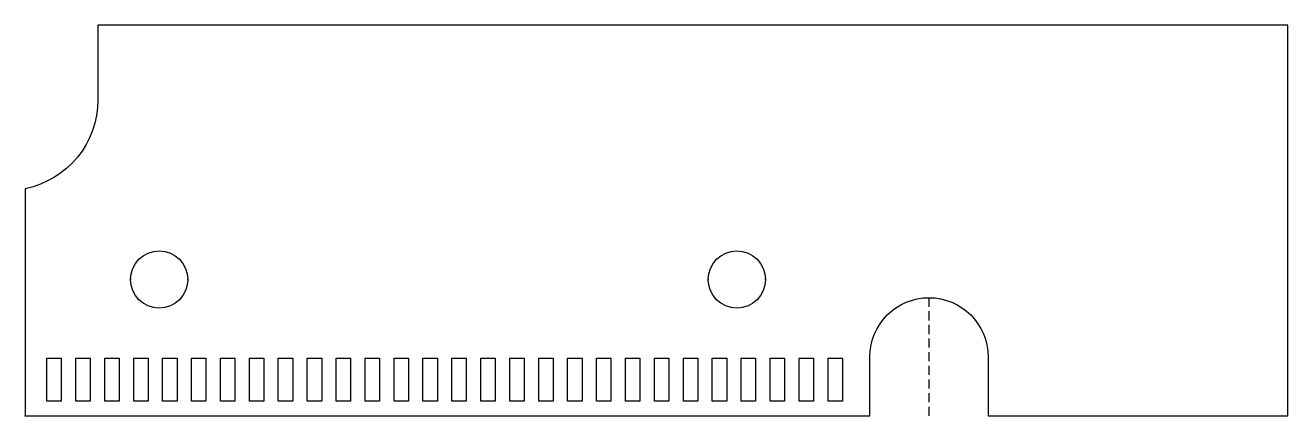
# Model space of a CAD drawing. Header units: millimetres. Extents: x 0 to 69.5, y 0 to 21.5.
import ezdxf

# ---------------------------------------------------------------- set-up
doc = ezdxf.new("R2010")
doc.units = ezdxf.units.MM
doc.linetypes.add('DASHED', pattern=[0.75, 0.5, -0.25])
doc.layers.get('0').update_dxf_attribs({"linetype": 'CONTINUOUS'})
doc.layers.add('1', color=7, linetype='DASHED')

msp = doc.modelspace()

# ---------------------------------------------------------------- linework, layer by layer
msp.add_lwpolyline([(69.5, 0), (69.5, 21.5), (4, 21.5), (4, 17.399, -0.356394), (0, 12.5), (0, 0), (46.5, 0), (46.5, 3.25, -1), (53, 3.25), (53, 0)], format="xyb", close=True)
for points in [[(1.191, 3.175), (1.985, 3.175), (1.985, 0.794), (1.191, 0.794)], [(3.577, 0.794), (2.783, 0.794), (2.783, 3.175), (3.577, 3.175)], [(5.17, 0.794), (4.376, 0.794), (4.376, 3.175), (5.17, 3.175)], [(6.762, 0.794), (5.969, 0.794), (5.969, 3.175), (6.762, 3.175)], [(8.355, 0.794), (7.561, 0.794), (7.561, 3.175), (8.355, 3.175)], [(9.947, 0.794), (9.154, 0.794), (9.154, 3.175), (9.947, 3.175)], [(11.54, 0.794), (10.746, 0.794), (10.746, 3.175), (11.54, 3.175)], [(13.133, 0.794), (12.339, 0.794), (12.339, 3.175), (13.133, 3.175)], [(14.725, 0.794), (13.931, 0.794), (13.931, 3.175), (14.725, 3.175)], [(16.318, 0.794), (15.524, 0.794), (15.524, 3.175), (16.318, 3.175)], [(17.91, 0.794), (17.117, 0.794), (17.117, 3.175), (17.91, 3.175)], [(19.503, 0.794), (18.709, 0.794), (18.709, 3.175), (19.503, 3.175)], [(21.096, 0.794), (20.302, 0.794), (20.302, 3.175), (21.096, 3.175)], [(22.688, 0.794), (21.894, 0.794), (21.894, 3.175), (22.688, 3.175)], [(24.281, 0.794), (23.487, 0.794), (23.487, 3.175), (24.281, 3.175)], [(25.873, 0.794), (25.08, 0.794), (25.08, 3.175), (25.873, 3.175)], [(27.466, 0.794), (26.672, 0.794), (26.672, 3.175), (27.466, 3.175)], [(29.059, 0.794), (28.265, 0.794), (28.265, 3.175), (29.059, 3.175)], [(30.651, 0.794), (29.857, 0.794), (29.857, 3.175), (30.651, 3.175)], [(32.244, 0.794), (31.45, 0.794), (31.45, 3.175), (32.244, 3.175)], [(33.836, 0.794), (33.043, 0.794), (33.043, 3.175), (33.836, 3.175)], [(35.429, 0.794), (34.635, 0.794), (34.635, 3.175), (35.429, 3.175)], [(37.022, 0.794), (36.228, 0.794), (36.228, 3.175), (37.022, 3.175)], [(38.614, 0.794), (37.82, 0.794), (37.82, 3.175), (38.614, 3.175)], [(40.207, 0.794), (39.413, 0.794), (39.413, 3.175), (40.207, 3.175)], [(41.799, 0.794), (41.006, 0.794), (41.006, 3.175), (41.799, 3.175)], [(43.392, 0.794), (42.598, 0.794), (42.598, 3.175), (43.392, 3.175)], [(44.985, 0.794), (44.191, 0.794), (44.191, 3.175), (44.985, 3.175)]]:
    msp.add_lwpolyline(points, close=True)
for centre in [(7.375, 7.5), (39.175, 7.5)]:
    msp.add_circle(centre, 1.575)
for p in [(5.8, 7.5), (8.95, 7.5), (37.6, 7.5), (40.75, 7.5), (0, 0)]:
    msp.add_point(p)
at = {"layer": '1'}
msp.add_line((49.75, 6.5), (49.75, 0), dxfattribs=at)

doc.saveas('drawing.dxf')
